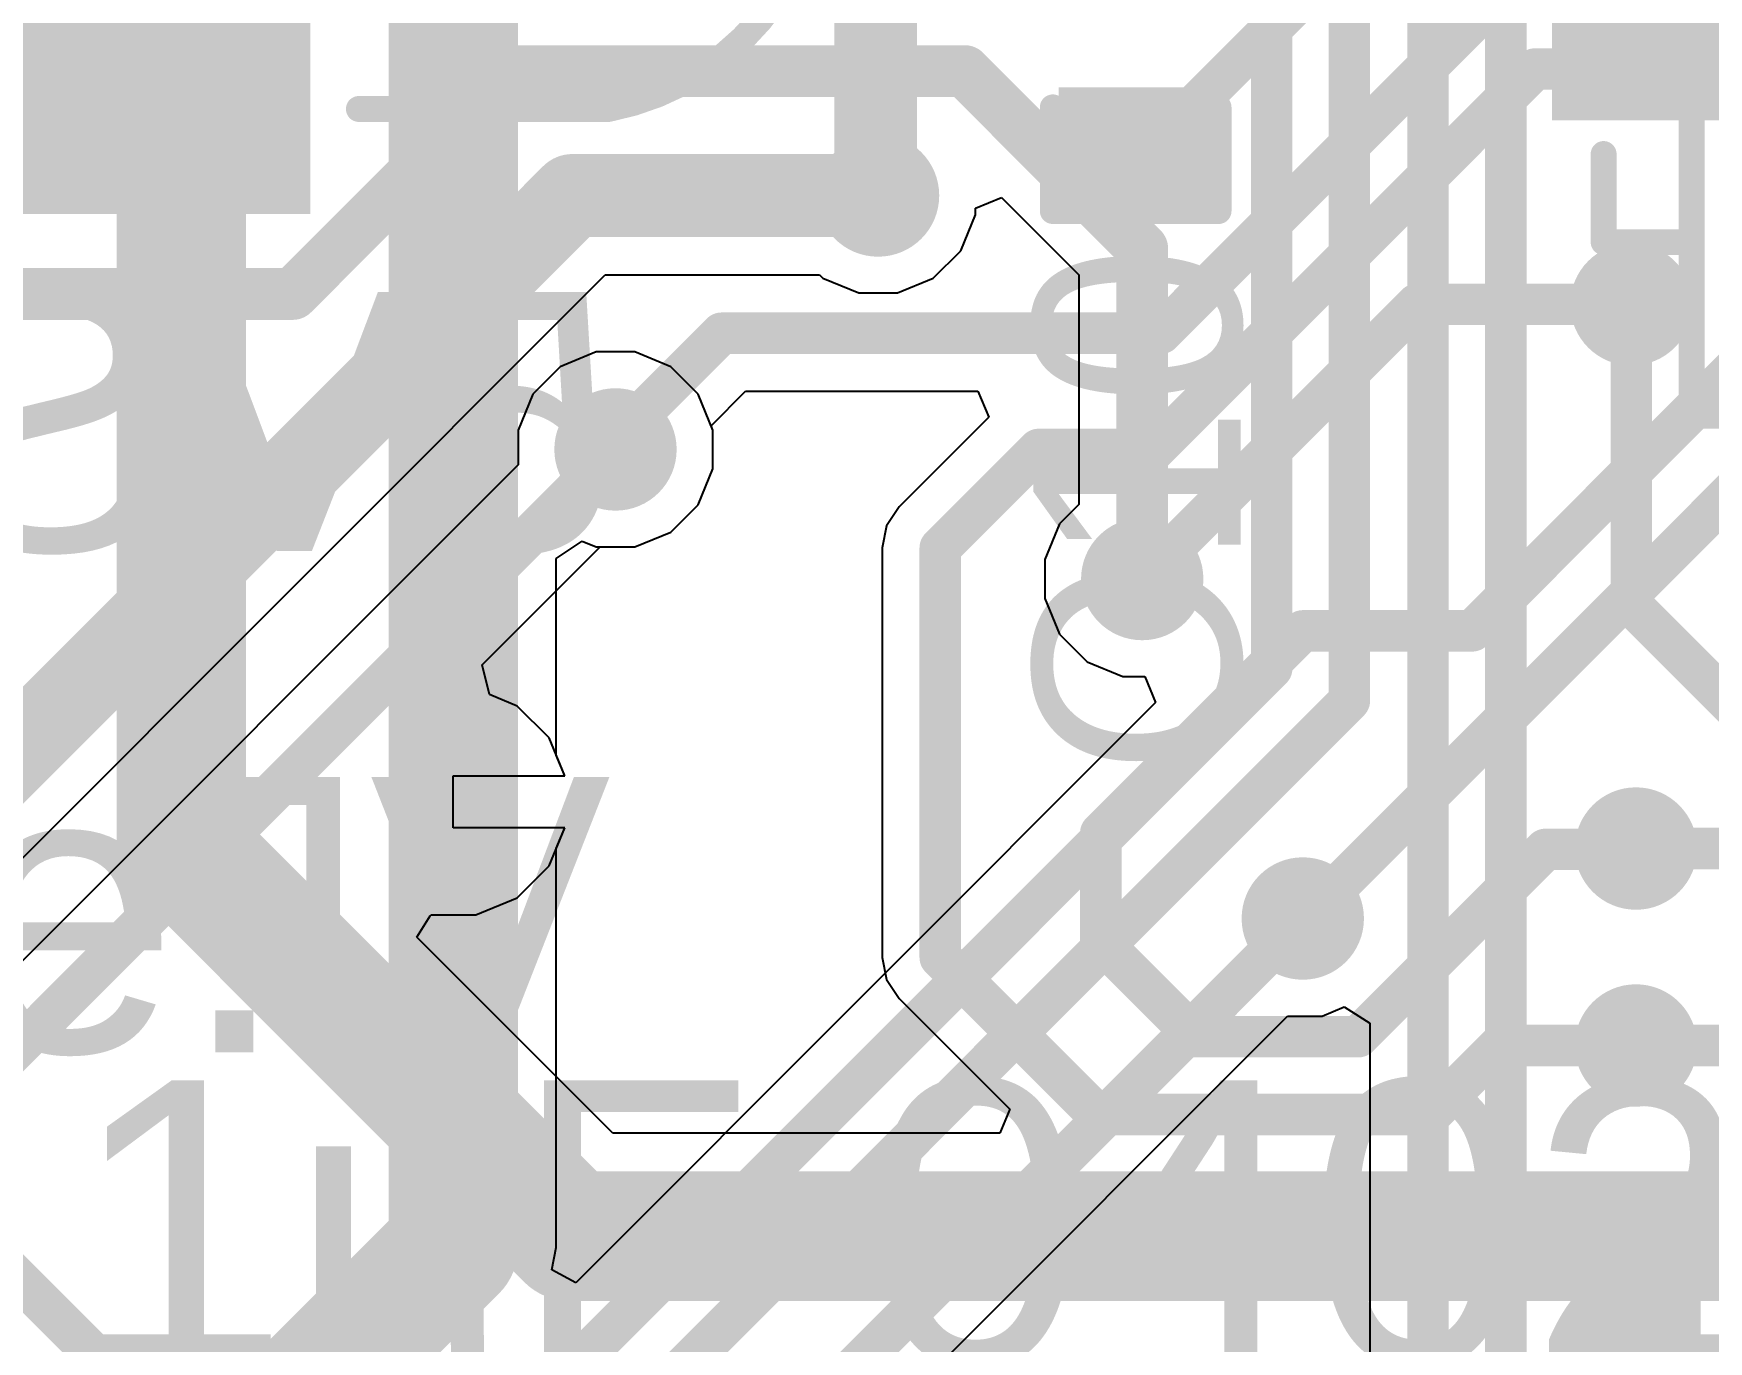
# Model space of a CAD drawing. Header units: millimetres. Extents: x -0.91 to 0.79, y -0.9 to 0.79.
# Drawn here: x -0.6471 to -0.3237, y -0.0211 to 0.2313 of the extents above; entities that cross this region are included whole.
import ezdxf

# ---------------------------------------------------------------- set-up
doc = ezdxf.new("R2010")
doc.units = ezdxf.units.MM
doc.header["$MEASUREMENT"] = 0
for name, color, linetype in [('BottomLayer', 5, 'Continuous'), ('BottomOverlay', 54, 'Continuous'), ('BottomPaste', 16, 'Continuous'), ('BottomSolder', 6, 'Continuous'), ('TopLayer', 1, 'Continuous'), ('TopOverlay', 2, 'Continuous'), ('TopPaste', 8, 'Continuous'), ('TopSolder', 216, 'Continuous'), ('ViaHoleLayer', 16, 'Continuous')]:
    doc.layers.add(name, color=color, linetype=linetype)
doc.styles.add('Arial', font='', dxfattribs={"height": 0.2})
doc.styles.get('Arial').set_extended_font_data('Arial')

# ---------------------------------------------------------------- blocks, each defined once
blk = doc.blocks.new('48_QFN__6_6___8')
at = {"layer": 'TopLayer'}
for points in [[(-0.09252, 0.10039), (-0.09252, 0.12598), (-0.08071, 0.12598), (-0.08071, 0.10039)], [(-0.07677, 0.10039), (-0.07677, 0.12598), (-0.06496, 0.12598), (-0.06496, 0.10039)], [(-0.06102, 0.10039), (-0.06102, 0.12598), (-0.04921, 0.12598), (-0.04921, 0.10039)], [(-0.04528, 0.10039), (-0.04528, 0.12598), (-0.03346, 0.12598), (-0.03346, 0.10039)], [(-0.02953, 0.10039), (-0.02953, 0.12598), (-0.01772, 0.12598), (-0.01772, 0.10039)], [(-0.01378, 0.10039), (-0.01378, 0.12598), (-0.00197, 0.12598), (-0.00197, 0.10039)], [(0.00197, 0.10039), (0.00197, 0.12598), (0.01378, 0.12598), (0.01378, 0.10039)], [(0.01772, 0.10039), (0.01772, 0.12598), (0.02953, 0.12598), (0.02953, 0.10039)], [(0.03346, 0.10039), (0.03346, 0.12598), (0.04528, 0.12598), (0.04528, 0.10039)], [(0.04921, 0.10039), (0.04921, 0.12598), (0.06102, 0.12598), (0.06102, 0.10039)], [(0.06496, 0.10039), (0.06496, 0.12598), (0.07677, 0.12598), (0.07677, 0.10039)], [(0.08071, 0.10039), (0.08071, 0.12598), (0.09252, 0.12598), (0.09252, 0.10039)], [(-0.12598, 0.09252), (-0.10039, 0.09252), (-0.10039, 0.08071), (-0.12598, 0.08071)], [(0.10039, 0.09252), (0.12598, 0.09252), (0.12598, 0.08071), (0.10039, 0.08071)], [(0.08661, -0.08661), (-0.08661, -0.08661), (-0.08661, 0.08661), (0.08661, 0.08661)], [(-0.12598, 0.07677), (-0.10039, 0.07677), (-0.10039, 0.06496), (-0.12598, 0.06496)], [(0.10039, 0.07677), (0.12598, 0.07677), (0.12598, 0.06496), (0.10039, 0.06496)], [(-0.12598, 0.06102), (-0.10039, 0.06102), (-0.10039, 0.04921), (-0.12598, 0.04921)], [(0.10039, 0.06102), (0.12598, 0.06102), (0.12598, 0.04921), (0.10039, 0.04921)], [(-0.12598, 0.04528), (-0.10039, 0.04528), (-0.10039, 0.03346), (-0.12598, 0.03346)], [(0.10039, 0.04528), (0.12598, 0.04528), (0.12598, 0.03346), (0.10039, 0.03346)], [(-0.12598, 0.02953), (-0.10039, 0.02953), (-0.10039, 0.01772), (-0.12598, 0.01772)], [(0.10039, 0.02953), (0.12598, 0.02953), (0.12598, 0.01772), (0.10039, 0.01772)], [(-0.12598, 0.01378), (-0.10039, 0.01378), (-0.10039, 0.00197), (-0.12598, 0.00197)], [(0.10039, 0.01378), (0.12598, 0.01378), (0.12598, 0.00197), (0.10039, 0.00197)], [(-0.12598, -0.00197), (-0.10039, -0.00197), (-0.10039, -0.01378), (-0.12598, -0.01378)], [(0.10039, -0.00197), (0.12598, -0.00197), (0.12598, -0.01378), (0.10039, -0.01378)], [(-0.12598, -0.01772), (-0.10039, -0.01772), (-0.10039, -0.02953), (-0.12598, -0.02953)], [(0.10039, -0.01772), (0.12598, -0.01772), (0.12598, -0.02953), (0.10039, -0.02953)], [(-0.12598, -0.03346), (-0.10039, -0.03346), (-0.10039, -0.04528), (-0.12598, -0.04528)], [(0.10039, -0.03346), (0.12598, -0.03346), (0.12598, -0.04528), (0.10039, -0.04528)], [(-0.12598, -0.04921), (-0.10039, -0.04921), (-0.10039, -0.06102), (-0.12598, -0.06102)], [(0.10039, -0.04921), (0.12598, -0.04921), (0.12598, -0.06102), (0.10039, -0.06102)], [(-0.12598, -0.06496), (-0.10039, -0.06496), (-0.10039, -0.07677), (-0.12598, -0.07677)], [(0.10039, -0.06496), (0.12598, -0.06496), (0.12598, -0.07677), (0.10039, -0.07677)], [(-0.12598, -0.08071), (-0.10039, -0.08071), (-0.10039, -0.09252), (-0.12598, -0.09252)], [(0.10039, -0.08071), (0.12598, -0.08071), (0.12598, -0.09252), (0.10039, -0.09252)], [(-0.08071, -0.10039), (-0.08071, -0.12598), (-0.09252, -0.12598), (-0.09252, -0.10039)], [(-0.06496, -0.10039), (-0.06496, -0.12598), (-0.07677, -0.12598), (-0.07677, -0.10039)], [(-0.04921, -0.10039), (-0.04921, -0.12598), (-0.06102, -0.12598), (-0.06102, -0.10039)], [(-0.03346, -0.10039), (-0.03346, -0.12598), (-0.04528, -0.12598), (-0.04528, -0.10039)], [(-0.01772, -0.10039), (-0.01772, -0.12598), (-0.02953, -0.12598), (-0.02953, -0.10039)], [(-0.00197, -0.10039), (-0.00197, -0.12598), (-0.01378, -0.12598), (-0.01378, -0.10039)], [(0.01378, -0.10039), (0.01378, -0.12598), (0.00197, -0.12598), (0.00197, -0.10039)], [(0.02953, -0.10039), (0.02953, -0.12598), (0.01772, -0.12598), (0.01772, -0.10039)], [(0.04528, -0.10039), (0.04528, -0.12598), (0.03346, -0.12598), (0.03346, -0.10039)], [(0.06102, -0.10039), (0.06102, -0.12598), (0.04921, -0.12598), (0.04921, -0.10039)], [(0.07677, -0.10039), (0.07677, -0.12598), (0.06496, -0.12598), (0.06496, -0.10039)], [(0.09252, -0.10039), (0.09252, -0.12598), (0.08071, -0.12598), (0.08071, -0.10039)]]:
    blk.add_hatch(color=1, dxfattribs=at).paths.add_polyline_path(points)
at = {"layer": 'TopPaste'}
for points in [[(-0.09252, 0.10039), (-0.09252, 0.12598), (-0.08071, 0.12598), (-0.08071, 0.10039)], [(-0.07677, 0.10039), (-0.07677, 0.12598), (-0.06496, 0.12598), (-0.06496, 0.10039)], [(-0.06102, 0.10039), (-0.06102, 0.12598), (-0.04921, 0.12598), (-0.04921, 0.10039)], [(-0.04528, 0.10039), (-0.04528, 0.12598), (-0.03346, 0.12598), (-0.03346, 0.10039)], [(-0.02953, 0.10039), (-0.02953, 0.12598), (-0.01772, 0.12598), (-0.01772, 0.10039)], [(-0.01378, 0.10039), (-0.01378, 0.12598), (-0.00197, 0.12598), (-0.00197, 0.10039)], [(0.00197, 0.10039), (0.00197, 0.12598), (0.01378, 0.12598), (0.01378, 0.10039)], [(0.01772, 0.10039), (0.01772, 0.12598), (0.02953, 0.12598), (0.02953, 0.10039)], [(0.03346, 0.10039), (0.03346, 0.12598), (0.04528, 0.12598), (0.04528, 0.10039)], [(0.04921, 0.10039), (0.04921, 0.12598), (0.06102, 0.12598), (0.06102, 0.10039)], [(0.06496, 0.10039), (0.06496, 0.12598), (0.07677, 0.12598), (0.07677, 0.10039)], [(0.08071, 0.10039), (0.08071, 0.12598), (0.09252, 0.12598), (0.09252, 0.10039)], [(-0.12598, 0.09252), (-0.10039, 0.09252), (-0.10039, 0.08071), (-0.12598, 0.08071)], [(0.10039, 0.09252), (0.12598, 0.09252), (0.12598, 0.08071), (0.10039, 0.08071)], [(0.08661, -0.08661), (-0.08661, -0.08661), (-0.08661, 0.08661), (0.08661, 0.08661)], [(-0.12598, 0.07677), (-0.10039, 0.07677), (-0.10039, 0.06496), (-0.12598, 0.06496)], [(0.10039, 0.07677), (0.12598, 0.07677), (0.12598, 0.06496), (0.10039, 0.06496)], [(-0.12598, 0.06102), (-0.10039, 0.06102), (-0.10039, 0.04921), (-0.12598, 0.04921)], [(0.10039, 0.06102), (0.12598, 0.06102), (0.12598, 0.04921), (0.10039, 0.04921)], [(-0.12598, 0.04528), (-0.10039, 0.04528), (-0.10039, 0.03346), (-0.12598, 0.03346)], [(0.10039, 0.04528), (0.12598, 0.04528), (0.12598, 0.03346), (0.10039, 0.03346)], [(-0.12598, 0.02953), (-0.10039, 0.02953), (-0.10039, 0.01772), (-0.12598, 0.01772)], [(0.10039, 0.02953), (0.12598, 0.02953), (0.12598, 0.01772), (0.10039, 0.01772)], [(-0.12598, 0.01378), (-0.10039, 0.01378), (-0.10039, 0.00197), (-0.12598, 0.00197)], [(0.10039, 0.01378), (0.12598, 0.01378), (0.12598, 0.00197), (0.10039, 0.00197)], [(-0.12598, -0.00197), (-0.10039, -0.00197), (-0.10039, -0.01378), (-0.12598, -0.01378)], [(0.10039, -0.00197), (0.12598, -0.00197), (0.12598, -0.01378), (0.10039, -0.01378)], [(-0.12598, -0.01772), (-0.10039, -0.01772), (-0.10039, -0.02953), (-0.12598, -0.02953)], [(0.10039, -0.01772), (0.12598, -0.01772), (0.12598, -0.02953), (0.10039, -0.02953)], [(-0.12598, -0.03346), (-0.10039, -0.03346), (-0.10039, -0.04528), (-0.12598, -0.04528)], [(0.10039, -0.03346), (0.12598, -0.03346), (0.12598, -0.04528), (0.10039, -0.04528)], [(-0.12598, -0.04921), (-0.10039, -0.04921), (-0.10039, -0.06102), (-0.12598, -0.06102)], [(0.10039, -0.04921), (0.12598, -0.04921), (0.12598, -0.06102), (0.10039, -0.06102)], [(-0.12598, -0.06496), (-0.10039, -0.06496), (-0.10039, -0.07677), (-0.12598, -0.07677)], [(0.10039, -0.06496), (0.12598, -0.06496), (0.12598, -0.07677), (0.10039, -0.07677)], [(-0.12598, -0.08071), (-0.10039, -0.08071), (-0.10039, -0.09252), (-0.12598, -0.09252)], [(0.10039, -0.08071), (0.12598, -0.08071), (0.12598, -0.09252), (0.10039, -0.09252)], [(-0.08071, -0.10039), (-0.08071, -0.12598), (-0.09252, -0.12598), (-0.09252, -0.10039)], [(-0.06496, -0.10039), (-0.06496, -0.12598), (-0.07677, -0.12598), (-0.07677, -0.10039)], [(-0.04921, -0.10039), (-0.04921, -0.12598), (-0.06102, -0.12598), (-0.06102, -0.10039)], [(-0.03346, -0.10039), (-0.03346, -0.12598), (-0.04528, -0.12598), (-0.04528, -0.10039)], [(-0.01772, -0.10039), (-0.01772, -0.12598), (-0.02953, -0.12598), (-0.02953, -0.10039)], [(-0.00197, -0.10039), (-0.00197, -0.12598), (-0.01378, -0.12598), (-0.01378, -0.10039)], [(0.01378, -0.10039), (0.01378, -0.12598), (0.00197, -0.12598), (0.00197, -0.10039)], [(0.02953, -0.10039), (0.02953, -0.12598), (0.01772, -0.12598), (0.01772, -0.10039)], [(0.04528, -0.10039), (0.04528, -0.12598), (0.03346, -0.12598), (0.03346, -0.10039)], [(0.06102, -0.10039), (0.06102, -0.12598), (0.04921, -0.12598), (0.04921, -0.10039)], [(0.07677, -0.10039), (0.07677, -0.12598), (0.06496, -0.12598), (0.06496, -0.10039)], [(0.09252, -0.10039), (0.09252, -0.12598), (0.08071, -0.12598), (0.08071, -0.10039)]]:
    blk.add_hatch(color=8, dxfattribs=at).paths.add_polyline_path(points)
at = {"layer": 'TopSolder'}
for points in [[(-0.09652, 0.09639), (-0.09652, 0.12998), (-0.07671, 0.12998), (-0.07671, 0.09639)], [(-0.08077, 0.09639), (-0.08077, 0.12998), (-0.06096, 0.12998), (-0.06096, 0.09639)], [(-0.06502, 0.09639), (-0.06502, 0.12998), (-0.04521, 0.12998), (-0.04521, 0.09639)], [(-0.04928, 0.09639), (-0.04928, 0.12998), (-0.02946, 0.12998), (-0.02946, 0.09639)], [(-0.03353, 0.09639), (-0.03353, 0.12998), (-0.01372, 0.12998), (-0.01372, 0.09639)], [(-0.01778, 0.09639), (-0.01778, 0.12998), (0.00203, 0.12998), (0.00203, 0.09639)], [(-0.00203, 0.09639), (-0.00203, 0.12998), (0.01778, 0.12998), (0.01778, 0.09639)], [(0.01372, 0.09639), (0.01372, 0.12998), (0.03353, 0.12998), (0.03353, 0.09639)], [(0.02946, 0.09639), (0.02946, 0.12998), (0.04928, 0.12998), (0.04928, 0.09639)], [(0.04521, 0.09639), (0.04521, 0.12998), (0.06502, 0.12998), (0.06502, 0.09639)], [(0.06096, 0.09639), (0.06096, 0.12998), (0.08077, 0.12998), (0.08077, 0.09639)], [(0.07671, 0.09639), (0.07671, 0.12998), (0.09652, 0.12998), (0.09652, 0.09639)], [(-0.12998, 0.09652), (-0.09639, 0.09652), (-0.09639, 0.07671), (-0.12998, 0.07671)], [(0.09639, 0.09652), (0.12998, 0.09652), (0.12998, 0.07671), (0.09639, 0.07671)], [(0.09061, -0.09061), (-0.09061, -0.09061), (-0.09061, 0.09061), (0.09061, 0.09061)], [(-0.12998, 0.08077), (-0.09639, 0.08077), (-0.09639, 0.06096), (-0.12998, 0.06096)], [(0.09639, 0.08077), (0.12998, 0.08077), (0.12998, 0.06096), (0.09639, 0.06096)], [(-0.12998, 0.06502), (-0.09639, 0.06502), (-0.09639, 0.04521), (-0.12998, 0.04521)], [(0.09639, 0.06502), (0.12998, 0.06502), (0.12998, 0.04521), (0.09639, 0.04521)], [(-0.12998, 0.04928), (-0.09639, 0.04928), (-0.09639, 0.02946), (-0.12998, 0.02946)], [(0.09639, 0.04928), (0.12998, 0.04928), (0.12998, 0.02946), (0.09639, 0.02946)], [(-0.12998, 0.03353), (-0.09639, 0.03353), (-0.09639, 0.01372), (-0.12998, 0.01372)], [(0.09639, 0.03353), (0.12998, 0.03353), (0.12998, 0.01372), (0.09639, 0.01372)], [(-0.12998, 0.01778), (-0.09639, 0.01778), (-0.09639, -0.00203), (-0.12998, -0.00203)], [(0.09639, 0.01778), (0.12998, 0.01778), (0.12998, -0.00203), (0.09639, -0.00203)], [(-0.12998, 0.00203), (-0.09639, 0.00203), (-0.09639, -0.01778), (-0.12998, -0.01778)], [(0.09639, 0.00203), (0.12998, 0.00203), (0.12998, -0.01778), (0.09639, -0.01778)], [(-0.12998, -0.01372), (-0.09639, -0.01372), (-0.09639, -0.03353), (-0.12998, -0.03353)], [(0.09639, -0.01372), (0.12998, -0.01372), (0.12998, -0.03353), (0.09639, -0.03353)], [(-0.12998, -0.02946), (-0.09639, -0.02946), (-0.09639, -0.04928), (-0.12998, -0.04928)], [(0.09639, -0.02946), (0.12998, -0.02946), (0.12998, -0.04928), (0.09639, -0.04928)], [(-0.12998, -0.04521), (-0.09639, -0.04521), (-0.09639, -0.06502), (-0.12998, -0.06502)], [(0.09639, -0.04521), (0.12998, -0.04521), (0.12998, -0.06502), (0.09639, -0.06502)], [(-0.12998, -0.06096), (-0.09639, -0.06096), (-0.09639, -0.08077), (-0.12998, -0.08077)], [(0.09639, -0.06096), (0.12998, -0.06096), (0.12998, -0.08077), (0.09639, -0.08077)], [(-0.12998, -0.07671), (-0.09639, -0.07671), (-0.09639, -0.09652), (-0.12998, -0.09652)], [(0.09639, -0.07671), (0.12998, -0.07671), (0.12998, -0.09652), (0.09639, -0.09652)], [(-0.07671, -0.09639), (-0.07671, -0.12998), (-0.09652, -0.12998), (-0.09652, -0.09639)], [(-0.06096, -0.09639), (-0.06096, -0.12998), (-0.08077, -0.12998), (-0.08077, -0.09639)], [(-0.04521, -0.09639), (-0.04521, -0.12998), (-0.06502, -0.12998), (-0.06502, -0.09639)], [(-0.02946, -0.09639), (-0.02946, -0.12998), (-0.04928, -0.12998), (-0.04928, -0.09639)], [(-0.01372, -0.09639), (-0.01372, -0.12998), (-0.03353, -0.12998), (-0.03353, -0.09639)], [(0.00203, -0.09639), (0.00203, -0.12998), (-0.01778, -0.12998), (-0.01778, -0.09639)], [(0.01778, -0.09639), (0.01778, -0.12998), (-0.00203, -0.12998), (-0.00203, -0.09639)], [(0.03353, -0.09639), (0.03353, -0.12998), (0.01372, -0.12998), (0.01372, -0.09639)], [(0.04928, -0.09639), (0.04928, -0.12998), (0.02946, -0.12998), (0.02946, -0.09639)], [(0.06502, -0.09639), (0.06502, -0.12998), (0.04521, -0.12998), (0.04521, -0.09639)], [(0.08077, -0.09639), (0.08077, -0.12998), (0.06096, -0.12998), (0.06096, -0.09639)], [(0.09652, -0.09639), (0.09652, -0.12998), (0.07671, -0.12998), (0.07671, -0.09639)]]:
    blk.add_hatch(color=216, dxfattribs=at).paths.add_polyline_path(points)
at = {"layer": 'TopOverlay'}
for points, const_width in [([(-0.12, 0.103), (-0.12, 0.12)], 0.005), ([(-0.103, 0.12), (-0.12, 0.12)], 0.005), ([(0.12, 0.12), (0.103, 0.12)], 0.005), ([(0.12, 0.103), (0.12, 0.12)], 0.005), ([(-0.139, 0.082), (-0.139, 0.092)], 0.00787), ([(-0.134, 0.087), (-0.139, 0.092)], 0.00787), ([(-0.139, 0.082), (-0.134, 0.087)], 0.00787), ([(-0.12, -0.12), (-0.12, -0.103)], 0.005), ([(0.12, -0.12), (0.12, -0.103)], 0.005), ([(-0.103, -0.12), (-0.12, -0.12)], 0.005), ([(0.12, -0.12), (0.103, -0.12)], 0.005)]:
    blk.add_lwpolyline(points, dxfattribs=dict(at, const_width=const_width))
for points, const_width in [([(-0.12125, 0.12, 1), (-0.11875, 0.12, 1)], 0.0025), ([(-0.12125, 0.12, 1), (-0.11875, 0.12, 1)], 0.0025), ([(-0.10425, 0.12, 1), (-0.10175, 0.12, 1)], 0.0025), ([(0.10175, 0.12, 1), (0.10425, 0.12, 1)], 0.0025), ([(0.11875, 0.12, 1), (0.12125, 0.12, 1)], 0.0025), ([(0.11875, 0.12, 1), (0.12125, 0.12, 1)], 0.0025), ([(-0.12125, 0.103, 1), (-0.11875, 0.103, 1)], 0.0025), ([(0.11875, 0.103, 1), (0.12125, 0.103, 1)], 0.0025), ([(-0.14097, 0.092, 1), (-0.13703, 0.092, 1)], 0.00394), ([(-0.14097, 0.092, 1), (-0.13703, 0.092, 1)], 0.00394), ([(-0.13597, 0.087, 1), (-0.13203, 0.087, 1)], 0.00394), ([(-0.13597, 0.087, 1), (-0.13203, 0.087, 1)], 0.00394), ([(-0.14097, 0.082, 1), (-0.13703, 0.082, 1)], 0.00394), ([(-0.14097, 0.082, 1), (-0.13703, 0.082, 1)], 0.00394), ([(-0.12125, -0.103, 1), (-0.11875, -0.103, 1)], 0.0025), ([(0.11875, -0.103, 1), (0.12125, -0.103, 1)], 0.0025), ([(-0.12125, -0.12, 1), (-0.11875, -0.12, 1)], 0.0025), ([(-0.12125, -0.12, 1), (-0.11875, -0.12, 1)], 0.0025), ([(-0.10425, -0.12, 1), (-0.10175, -0.12, 1)], 0.0025), ([(0.10175, -0.12, 1), (0.10425, -0.12, 1)], 0.0025), ([(0.11875, -0.12, 1), (0.12125, -0.12, 1)], 0.0025), ([(0.11875, -0.12, 1), (0.12125, -0.12, 1)], 0.0025)]:
    blk.add_lwpolyline(points, format="xyb", close=True, dxfattribs=dict(at, const_width=const_width))
blk = doc.blocks.new('SLF7045T__220MR90_PF_B_58')
at = {"layer": 'BottomLayer'}
for points in [[(-0.15354, 0.04331), (-0.09449, 0.04331), (-0.09449, -0.04331), (-0.15354, -0.04331)], [(0.09449, 0.04331), (0.15354, 0.04331), (0.15354, -0.04331), (0.09449, -0.04331)]]:
    blk.add_hatch(color=5, dxfattribs=at).paths.add_polyline_path(points)
at = {"layer": 'BottomPaste'}
for points in [[(-0.15354, 0.04331), (-0.09449, 0.04331), (-0.09449, -0.04331), (-0.15354, -0.04331)], [(0.09449, 0.04331), (0.15354, 0.04331), (0.15354, -0.04331), (0.09449, -0.04331)]]:
    blk.add_hatch(color=16, dxfattribs=at).paths.add_polyline_path(points)
at = {"layer": 'BottomSolder'}
for points in [[(-0.15754, 0.04731), (-0.09049, 0.04731), (-0.09049, -0.04731), (-0.15754, -0.04731)], [(0.09049, 0.04731), (0.15754, 0.04731), (0.15754, -0.04731), (0.09049, -0.04731)]]:
    blk.add_hatch(color=6, dxfattribs=at).paths.add_polyline_path(points)
at = {"layer": 'BottomOverlay', "const_width": 0.005}
for points in [[(-0.13731, 0.10487, -0.222945), (-0.112, 0.13973)], [(0.112, 0.13973, -0.222945), (0.13731, 0.10487)], [(-0.112, -0.13973, -0.222945), (-0.13731, -0.10487)], [(0.13731, -0.10487, -0.222945), (0.112, -0.13973)]]:
    blk.add_lwpolyline(points, format="xyb", dxfattribs=at)
for points in [[(0.112, 0.13973), (-0.112, 0.13973)], [(-0.13731, 0.05669), (-0.13731, 0.10487)], [(0.13731, 0.05669), (0.13731, 0.10487)], [(-0.13731, -0.10487), (-0.13731, -0.05669)], [(0.13731, -0.10487), (0.13731, -0.05669)], [(0.112, -0.13973), (-0.112, -0.13973)]]:
    blk.add_lwpolyline(points, dxfattribs=at)
at = {"layer": 'BottomOverlay', "const_width": 0.0025}
for points in [[(-0.11325, 0.13973, 1), (-0.11075, 0.13973, 1)], [(-0.11325, 0.13973, 1), (-0.11075, 0.13973, 1)], [(0.11075, 0.13973, 1), (0.11325, 0.13973, 1)], [(0.11075, 0.13973, 1), (0.11325, 0.13973, 1)], [(-0.13856, 0.10487, 1), (-0.13606, 0.10487, 1)], [(-0.13856, 0.10487, 1), (-0.13606, 0.10487, 1)], [(0.13606, 0.10487, 1), (0.13856, 0.10487, 1)], [(0.13606, 0.10487, 1), (0.13856, 0.10487, 1)], [(-0.13856, 0.05669, 1), (-0.13606, 0.05669, 1)], [(0.13606, 0.05669, 1), (0.13856, 0.05669, 1)], [(-0.13856, -0.05669, 1), (-0.13606, -0.05669, 1)], [(0.13606, -0.05669, 1), (0.13856, -0.05669, 1)], [(-0.13856, -0.10487, 1), (-0.13606, -0.10487, 1)], [(-0.13856, -0.10487, 1), (-0.13606, -0.10487, 1)], [(0.13606, -0.10487, 1), (0.13856, -0.10487, 1)], [(0.13606, -0.10487, 1), (0.13856, -0.10487, 1)], [(-0.11325, -0.13973, 1), (-0.11075, -0.13973, 1)], [(-0.11325, -0.13973, 1), (-0.11075, -0.13973, 1)], [(0.11075, -0.13973, 1), (0.11325, -0.13973, 1)], [(0.11075, -0.13973, 1), (0.11325, -0.13973, 1)]]:
    blk.add_lwpolyline(points, format="xyb", close=True, dxfattribs=at)
blk = doc.blocks.new('C___0402_75')
at = {"layer": 'TopLayer'}
for points in [[(-0.0275, -0.0125), (-0.0275, 0.0125), (-0.0095, 0.0125), (-0.0095, -0.0125)], [(0.0095, -0.0125), (0.0095, 0.0125), (0.0275, 0.0125), (0.0275, -0.0125)]]:
    blk.add_hatch(color=1, dxfattribs=at).paths.add_polyline_path(points)
at = {"layer": 'TopPaste'}
for points in [[(-0.0275, -0.0125), (-0.0275, 0.0125), (-0.0095, 0.0125), (-0.0095, -0.0125)], [(0.0095, -0.0125), (0.0095, 0.0125), (0.0275, 0.0125), (0.0275, -0.0125)]]:
    blk.add_hatch(color=8, dxfattribs=at).paths.add_polyline_path(points)
at = {"layer": 'TopSolder'}
for points in [[(-0.02986, -0.01486), (-0.02986, 0.01486), (-0.00714, 0.01486), (-0.00714, -0.01486)], [(0.00714, -0.01486), (0.00714, 0.01486), (0.02986, 0.01486), (0.02986, -0.01486)]]:
    blk.add_hatch(color=216, dxfattribs=at).paths.add_polyline_path(points)
at = {"layer": 'TopOverlay', "const_width": 0.005}
for points in [[(-0.031, -0.016), (-0.031, 0.016)], [(-0.011, 0.016), (-0.031, 0.016)], [(0.031, 0.016), (0.011, 0.016)], [(0.031, -0.016), (0.031, 0.016)], [(-0.011, -0.016), (-0.031, -0.016)], [(0.031, -0.016), (0.011, -0.016)]]:
    blk.add_lwpolyline(points, dxfattribs=at)
at = {"layer": 'TopOverlay', "const_width": 0.0025}
for points in [[(-0.03225, 0.016, 1), (-0.02975, 0.016, 1)], [(-0.03225, 0.016, 1), (-0.02975, 0.016, 1)], [(-0.01225, 0.016, 1), (-0.00975, 0.016, 1)], [(0.00975, 0.016, 1), (0.01225, 0.016, 1)], [(0.02975, 0.016, 1), (0.03225, 0.016, 1)], [(0.02975, 0.016, 1), (0.03225, 0.016, 1)], [(-0.03225, -0.016, 1), (-0.02975, -0.016, 1)], [(-0.03225, -0.016, 1), (-0.02975, -0.016, 1)], [(-0.01225, -0.016, 1), (-0.00975, -0.016, 1)], [(0.00975, -0.016, 1), (0.01225, -0.016, 1)], [(0.02975, -0.016, 1), (0.03225, -0.016, 1)], [(0.02975, -0.016, 1), (0.03225, -0.016, 1)]]:
    blk.add_lwpolyline(points, format="xyb", close=True, dxfattribs=at)
blk = doc.blocks.new('UCD_220_F_10__D___B_84')
at = {"layer": 'BottomOverlay', "const_width": 0.005}
for points in [[(0.202, -0.205), (0.202, -0.059)], [(0.202, -0.205), (-0.143, -0.205)]]:
    blk.add_lwpolyline(points, dxfattribs=at)
at = {"layer": 'BottomOverlay', "const_width": 0.0025}
blk.add_lwpolyline([(0.20075, -0.205, 1), (0.20325, -0.205, 1)], format="xyb", close=True, dxfattribs=at)
blk.add_lwpolyline([(0.20075, -0.205, 1), (0.20325, -0.205, 1)], format="xyb", close=True, dxfattribs=at)

msp = doc.modelspace()

# ---------------------------------------------------------------- hatches: boundary and pattern name
at = {"layer": 'BottomLayer'}
h = msp.add_hatch(color=5, dxfattribs=at)
edge = h.paths.add_edge_path()
edge.add_arc((-0.484, 0.2), 0.01181, 0, 360)
h = msp.add_hatch(color=5, dxfattribs=at)
edge = h.paths.add_edge_path()
edge.add_arc((-0.33855, 0.179), 0.01181, 0, 360)
h = msp.add_hatch(color=5, dxfattribs=at)
edge = h.paths.add_edge_path()
edge.add_arc((-0.53469, 0.151), 0.01181, 0, 360)
h = msp.add_hatch(color=5, dxfattribs=at)
edge = h.paths.add_edge_path()
edge.add_arc((-0.433, 0.126), 0.01181, 0, 360)
h = msp.add_hatch(color=5, dxfattribs=at)
edge = h.paths.add_edge_path()
edge.add_arc((-0.566, 0.083), 0.01181, 0, 360)
h = msp.add_hatch(color=5, dxfattribs=at)
edge = h.paths.add_edge_path()
edge.add_arc((-0.33768, 0.074), 0.01181, 0, 360)
h = msp.add_hatch(color=5, dxfattribs=at)
edge = h.paths.add_edge_path()
edge.add_arc((-0.402, 0.0605), 0.01181, 0, 360)
h = msp.add_hatch(color=5, dxfattribs=at)
edge = h.paths.add_edge_path()
edge.add_arc((-0.33768, 0.036), 0.01181, 0, 360)
h = msp.add_hatch(color=5, dxfattribs=at)
edge = h.paths.add_edge_path()
edge.add_arc((-0.33768, -0.00081), 0.01181, 0, 360)
at = {"layer": 'TopLayer'}
h = msp.add_hatch(color=1, dxfattribs=at)
edge = h.paths.add_edge_path()
edge.add_arc((-0.484, 0.2), 0.01181, 0, 360)
h = msp.add_hatch(color=1, dxfattribs=at)
edge = h.paths.add_edge_path()
edge.add_arc((-0.33855, 0.179), 0.01181, 0, 360)
h = msp.add_hatch(color=1, dxfattribs=at)
edge = h.paths.add_edge_path()
edge.add_arc((-0.53469, 0.151), 0.01181, 0, 360)
h = msp.add_hatch(color=1, dxfattribs=at)
edge = h.paths.add_edge_path()
edge.add_arc((-0.433, 0.126), 0.01181, 0, 360)
h = msp.add_hatch(color=1, dxfattribs=at)
edge = h.paths.add_edge_path()
edge.add_arc((-0.566, 0.083), 0.01181, 0, 360)
h = msp.add_hatch(color=1, dxfattribs=at)
edge = h.paths.add_edge_path()
edge.add_arc((-0.33768, 0.074), 0.01181, 0, 360)
h = msp.add_hatch(color=1, dxfattribs=at)
edge = h.paths.add_edge_path()
edge.add_arc((-0.402, 0.0605), 0.01181, 0, 360)
h = msp.add_hatch(color=1, dxfattribs=at)
edge = h.paths.add_edge_path()
edge.add_arc((-0.33768, 0.036), 0.01181, 0, 360)
h = msp.add_hatch(color=1, dxfattribs=at)
edge = h.paths.add_edge_path()
edge.add_arc((-0.33768, -0.00081), 0.01181, 0, 360)
at = {"layer": 'ViaHoleLayer'}
h = msp.add_hatch(color=16, dxfattribs=at)
edge = h.paths.add_edge_path()
edge.add_arc((-0.484, 0.2), 0.00591, 0, 360)
h = msp.add_hatch(color=16, dxfattribs=at)
edge = h.paths.add_edge_path()
edge.add_arc((-0.33855, 0.179), 0.00591, 0, 360)
h = msp.add_hatch(color=16, dxfattribs=at)
edge = h.paths.add_edge_path()
edge.add_arc((-0.53469, 0.151), 0.00591, 0, 360)
h = msp.add_hatch(color=16, dxfattribs=at)
edge = h.paths.add_edge_path()
edge.add_arc((-0.433, 0.126), 0.00591, 0, 360)
h = msp.add_hatch(color=16, dxfattribs=at)
edge = h.paths.add_edge_path()
edge.add_arc((-0.566, 0.083), 0.00591, 0, 360)
h = msp.add_hatch(color=16, dxfattribs=at)
edge = h.paths.add_edge_path()
edge.add_arc((-0.33768, 0.074), 0.00591, 0, 360)
h = msp.add_hatch(color=16, dxfattribs=at)
edge = h.paths.add_edge_path()
edge.add_arc((-0.402, 0.0605), 0.00591, 0, 360)
h = msp.add_hatch(color=16, dxfattribs=at)
edge = h.paths.add_edge_path()
edge.add_arc((-0.33768, 0.036), 0.00591, 0, 360)
h = msp.add_hatch(color=16, dxfattribs=at)
edge = h.paths.add_edge_path()
edge.add_arc((-0.33768, -0.00081), 0.00591, 0, 360)

# ---------------------------------------------------------------- linework, layer by layer
at = {"layer": 'BottomLayer'}
for p, q in [((-0.46519, 0.19755), (-0.46019, 0.19962)), ((-0.46519, 0.19626), (-0.46519, 0.19755)), ((-0.46019, 0.19962), (-0.44524, 0.18467)), ((-0.46805, 0.18934), (-0.46519, 0.19626)), ((-0.47334, 0.18405), (-0.46805, 0.18934)), ((-0.67319, 0.04819), (-0.53667, 0.18471)), ((-0.53667, 0.18471), (-0.49531, 0.18471)), ((-0.49531, 0.18471), (-0.49466, 0.18405)), ((-0.44524, 0.18467), (-0.44524, 0.14037)), ((-0.49466, 0.18405), (-0.48774, 0.18119)), ((-0.48774, 0.18119), (-0.48026, 0.18119)), ((-0.48026, 0.18119), (-0.47334, 0.18405)), ((-0.53843, 0.16981), (-0.54534, 0.16695)), ((-0.53095, 0.16981), (-0.53843, 0.16981)), ((-0.52403, 0.16695), (-0.53095, 0.16981)), ((-0.54534, 0.16695), (-0.55064, 0.16166)), ((-0.51874, 0.16166), (-0.52403, 0.16695)), ((-0.55064, 0.16166), (-0.5535, 0.15474)), ((-0.51588, 0.15474), (-0.51874, 0.16166)), ((-0.5535, 0.15474), (-0.5535, 0.14805)), ((-0.51588, 0.14726), (-0.51588, 0.15474)), ((-0.5535, 0.14805), (-0.66657, 0.03498)), ((-0.51874, 0.14034), (-0.51588, 0.14726)), ((-0.52403, 0.13505), (-0.51874, 0.14034)), ((-0.44524, 0.14037), (-0.44895, 0.13666)), ((-0.44895, 0.13666), (-0.45181, 0.12974)), ((-0.53095, 0.13219), (-0.52403, 0.13505)), ((-0.5604, 0.10943), (-0.53764, 0.13219)), ((-0.53764, 0.13219), (-0.53095, 0.13219)), ((-0.45181, 0.12974), (-0.45181, 0.12226)), ((-0.45181, 0.12226), (-0.44895, 0.11534)), ((-0.44895, 0.11534), (-0.44366, 0.11005)), ((-0.44366, 0.11005), (-0.43674, 0.10719)), ((-0.55903, 0.10372), (-0.5604, 0.10943)), ((-0.43674, 0.10719), (-0.43248, 0.10719)), ((-0.43248, 0.10719), (-0.43041, 0.10219)), ((-0.55365, 0.10149), (-0.55903, 0.10372)), ((-0.54751, 0.09535), (-0.55365, 0.10149)), ((-0.43041, 0.10219), (-0.54237, -0.00976)), ((-0.54446, 0.088), (-0.54751, 0.09535)), ((-0.566, 0.078), (-0.566, 0.088)), ((-0.566, 0.088), (-0.54446, 0.088)), ((-0.54446, 0.078), (-0.566, 0.078)), ((-0.54612, 0.074), (-0.54446, 0.078)), ((-0.54612, -0.003), (-0.54612, 0.074)), ((-0.39826, 0.04169), (-0.39403, 0.04344)), ((-0.39403, 0.04344), (-0.38903, 0.04034)), ((-0.52678, -0.08015), (-0.40495, 0.04169)), ((-0.40495, 0.04169), (-0.39826, 0.04169)), ((-0.38903, 0.04034), (-0.38903, -0.09928)), ((-0.54697, -0.0073), (-0.54612, -0.003)), ((-0.54237, -0.00976), (-0.54697, -0.0073))]:
    msp.add_line(p, q, dxfattribs=at)
for points, const_width in [([(-0.408, 0.10874), (-0.408, 0.558)], 0.008), ([(-0.393, 0.10253), (-0.393, 0.533)], 0.008), ([(-0.37781, -0.22319), (-0.37781, 0.51419)], 0.008), ([(-0.36281, -0.21698), (-0.36281, 0.49819)], 0.008), ([(-0.64092, 0.22998), (-0.62389, 0.24701)], 0.025), ([(-0.597, 0.181), (-0.554, 0.224)], 0.01), ([(-0.554, 0.224), (-0.46726, 0.224)], 0.01), ([(-0.46726, 0.224), (-0.433, 0.18974)], 0.01), ([(-0.684, 0.059), (-0.543, 0.2)], 0.016), ([(-0.543, 0.2), (-0.484, 0.2)], 0.016), ([(-0.433, 0.126), (-0.433, 0.18974)], 0.01), ([(-0.694, 0.181), (-0.597, 0.181)], 0.01), ([(-0.33855, 0.121), (-0.33855, 0.179)], 0.008), ([(-0.727, -0.04131), (-0.53469, 0.151)], 0.008), ([(-0.33855, 0.121), (-0.31356, 0.096)], 0.008), ([(-0.721, -0.20426), (-0.408, 0.10874)], 0.008), ([(-0.706, -0.21047), (-0.393, 0.10253)], 0.008), ([(-0.566, -0.003), (-0.566, 0.083)], 0.025), ([(-0.33785, 0.074), (-0.33768, 0.074)], 0.008), ([(-0.33768, 0.074), (-0.299, 0.074)], 0.008), ([(-0.538, -0.0755), (-0.402, 0.0605)], 0.008), ([(-0.33768, 0.036), (-0.294, 0.036)], 0.008), ([(-0.33768, -0.00081), (-0.30319, -0.00081)], 0.025), ([(-0.33768, -0.20888), (-0.33768, -0.00081)], 0.025), ([(-0.686, -0.123), (-0.566, -0.003)], 0.025)]:
    msp.add_lwpolyline(points, dxfattribs=dict(at, const_width=const_width))
for points, const_width in [([(-0.64717, 0.22998, 1), (-0.63467, 0.22998, 1)], 0.0125), ([(-0.5565, 0.224, 1), (-0.5515, 0.224, 1)], 0.005), ([(-0.5565, 0.224, 1), (-0.5515, 0.224, 1)], 0.005), ([(-0.46976, 0.224, 1), (-0.46476, 0.224, 1)], 0.005), ([(-0.46976, 0.224, 1), (-0.46476, 0.224, 1)], 0.005), ([(-0.547, 0.2, 1), (-0.539, 0.2, 1)], 0.008), ([(-0.547, 0.2, 1), (-0.539, 0.2, 1)], 0.008), ([(-0.488, 0.2, 1), (-0.48, 0.2, 1)], 0.008), ([(-0.4355, 0.18974, 1), (-0.4305, 0.18974, 1)], 0.005), ([(-0.4355, 0.18974, 1), (-0.4305, 0.18974, 1)], 0.005), ([(-0.5995, 0.181, 1), (-0.5945, 0.181, 1)], 0.005), ([(-0.5995, 0.181, 1), (-0.5945, 0.181, 1)], 0.005), ([(-0.34055, 0.179, 1), (-0.33655, 0.179, 1)], 0.004), ([(-0.53669, 0.151, 1), (-0.53269, 0.151, 1)], 0.004), ([(-0.4355, 0.126, 1), (-0.4305, 0.126, 1)], 0.005), ([(-0.34055, 0.121, 1), (-0.33655, 0.121, 1)], 0.004), ([(-0.34055, 0.121, 1), (-0.33655, 0.121, 1)], 0.004), ([(-0.41, 0.10874, 1), (-0.406, 0.10874, 1)], 0.004), ([(-0.41, 0.10874, 1), (-0.406, 0.10874, 1)], 0.004), ([(-0.395, 0.10253, 1), (-0.391, 0.10253, 1)], 0.004), ([(-0.395, 0.10253, 1), (-0.391, 0.10253, 1)], 0.004), ([(-0.57225, 0.083, 1), (-0.55975, 0.083, 1)], 0.0125), ([(-0.33985, 0.074, 1), (-0.33585, 0.074, 1)], 0.004), ([(-0.33968, 0.074, 1), (-0.33568, 0.074, 1)], 0.004), ([(-0.33968, 0.074, 1), (-0.33568, 0.074, 1)], 0.004), ([(-0.404, 0.0605, 1), (-0.4, 0.0605, 1)], 0.004), ([(-0.33968, 0.036, 1), (-0.33568, 0.036, 1)], 0.004), ([(-0.34393, -0.00081, 1), (-0.33143, -0.00081, 1)], 0.0125), ([(-0.34393, -0.00081, 1), (-0.33143, -0.00081, 1)], 0.0125), ([(-0.57225, -0.003, 1), (-0.55975, -0.003, 1)], 0.0125), ([(-0.57225, -0.003, 1), (-0.55975, -0.003, 1)], 0.0125)]:
    msp.add_lwpolyline(points, format="xyb", close=True, dxfattribs=dict(at, const_width=const_width))
at = {"layer": 'TopLayer'}
for p, q in [((-0.51622, 0.15557), (-0.50957, 0.16222)), ((-0.50957, 0.16222), (-0.46471, 0.16222)), ((-0.46471, 0.16222), (-0.46264, 0.15722)), ((-0.51588, 0.15474), (-0.51622, 0.15557)), ((-0.46264, 0.15722), (-0.47993, 0.13993)), ((-0.51588, 0.14726), (-0.51588, 0.15474)), ((-0.51874, 0.14034), (-0.51588, 0.14726)), ((-0.52403, 0.13505), (-0.51874, 0.14034)), ((-0.47993, 0.13993), (-0.48236, 0.13629)), ((-0.48236, 0.13629), (-0.48322, 0.132)), ((-0.54612, 0.12996), (-0.54112, 0.1333)), ((-0.54112, 0.1333), (-0.53843, 0.13219)), ((-0.53095, 0.13219), (-0.52403, 0.13505)), ((-0.54612, 0.092), (-0.54612, 0.12996)), ((-0.53843, 0.13219), (-0.53095, 0.13219)), ((-0.48322, 0.132), (-0.48322, 0.132)), ((-0.48322, 0.132), (-0.48322, 0.053)), ((-0.54446, 0.088), (-0.54612, 0.092)), ((-0.566, 0.078), (-0.566, 0.088)), ((-0.566, 0.088), (-0.54446, 0.088)), ((-0.54446, 0.078), (-0.566, 0.078)), ((-0.54751, 0.07065), (-0.54446, 0.078)), ((-0.55365, 0.06451), (-0.54751, 0.07065)), ((-0.56166, 0.06119), (-0.55365, 0.06451)), ((-0.57307, 0.05691), (-0.57045, 0.06102)), ((-0.57045, 0.06102), (-0.57028, 0.06119)), ((-0.57028, 0.06119), (-0.56166, 0.06119)), ((-0.53523, 0.01907), (-0.57307, 0.05691)), ((-0.48322, 0.053), (-0.48322, 0.053)), ((-0.48322, 0.053), (-0.48236, 0.04871)), ((-0.48236, 0.04871), (-0.47993, 0.04507)), ((-0.47993, 0.04507), (-0.45855, 0.02369)), ((-0.45855, 0.02369), (-0.46047, 0.01907)), ((-0.46047, 0.01907), (-0.53523, 0.01907))]:
    msp.add_line(p, q, dxfattribs=at)
for points, const_width in [([(-0.6185, 0.07422), (-0.6185, 0.32931)], 0.025), ([(-0.566, 0.083), (-0.566, 0.27204)], 0.025), ([(-0.48446, 0.20046), (-0.48446, 0.26954)], 0.016), ([(-0.43072, 0.20955), (-0.38438, 0.25588)], 0.008), ([(-0.42935, 0.17343), (-0.36265, 0.24013)], 0.008), ([(-0.43057, 0.151), (-0.35719, 0.22439)], 0.008), ([(-0.35719, 0.22439), (-0.33711, 0.22439)], 0.008), ([(-0.48446, 0.20046), (-0.484, 0.2)], 0.016), ([(-0.433, 0.126), (-0.38, 0.179)], 0.008), ([(-0.38, 0.179), (-0.33855, 0.179)], 0.008), ([(-0.36929, 0.116), (-0.31054, 0.17476)], 0.008), ([(-0.53469, 0.15296), (-0.51422, 0.17343)], 0.008), ([(-0.51422, 0.17343), (-0.42935, 0.17343)], 0.008), ([(-0.4015, 0.0605), (-0.29479, 0.16721)], 0.008), ([(-0.53469, 0.151), (-0.53469, 0.15296)], 0.008), ([(-0.472, 0.132), (-0.453, 0.151)], 0.008), ([(-0.453, 0.151), (-0.43057, 0.151)], 0.008), ([(-0.472, 0.053), (-0.472, 0.132)], 0.008), ([(-0.441, 0.077), (-0.402, 0.116)], 0.008), ([(-0.402, 0.116), (-0.36929, 0.116)], 0.008), ([(-0.6185, 0.07422), (-0.54347, -0.00081)], 0.025), ([(-0.441, 0.056), (-0.441, 0.077)], 0.008), ([(-0.39131, 0.03769), (-0.35517, 0.07383)], 0.008), ([(-0.35517, 0.07383), (-0.33785, 0.07383)], 0.008), ([(-0.33785, 0.07383), (-0.33768, 0.074)], 0.008), ([(-0.402, 0.0605), (-0.4015, 0.0605)], 0.008), ([(-0.441, 0.056), (-0.42269, 0.03769)], 0.008), ([(-0.472, 0.053), (-0.44169, 0.02269)], 0.008), ([(-0.42269, 0.03769), (-0.39131, 0.03769)], 0.008), ([(-0.37731, 0.02269), (-0.364, 0.036)], 0.008), ([(-0.364, 0.036), (-0.33768, 0.036)], 0.008), ([(-0.69, 0.031), (-0.632, -0.027)], 0.008), ([(-0.44169, 0.02269), (-0.37731, 0.02269)], 0.008), ([(-0.54347, -0.00081), (-0.33768, -0.00081)], 0.025)]:
    msp.add_lwpolyline(points, dxfattribs=dict(at, const_width=const_width))
for points, const_width in [([(-0.35919, 0.22439, 1), (-0.35519, 0.22439, 1)], 0.004), ([(-0.35919, 0.22439, 1), (-0.35519, 0.22439, 1)], 0.004), ([(-0.33911, 0.22439, 1), (-0.33511, 0.22439, 1)], 0.004), ([(-0.43272, 0.20955, 1), (-0.42872, 0.20955, 1)], 0.004), ([(-0.48846, 0.20046, 1), (-0.48046, 0.20046, 1)], 0.008), ([(-0.48846, 0.20046, 1), (-0.48046, 0.20046, 1)], 0.008), ([(-0.488, 0.2, 1), (-0.48, 0.2, 1)], 0.008), ([(-0.382, 0.179, 1), (-0.378, 0.179, 1)], 0.004), ([(-0.382, 0.179, 1), (-0.378, 0.179, 1)], 0.004), ([(-0.34055, 0.179, 1), (-0.33655, 0.179, 1)], 0.004), ([(-0.51622, 0.17343, 1), (-0.51222, 0.17343, 1)], 0.004), ([(-0.51622, 0.17343, 1), (-0.51222, 0.17343, 1)], 0.004), ([(-0.43135, 0.17343, 1), (-0.42735, 0.17343, 1)], 0.004), ([(-0.43135, 0.17343, 1), (-0.42735, 0.17343, 1)], 0.004), ([(-0.53669, 0.15296, 1), (-0.53269, 0.15296, 1)], 0.004), ([(-0.53669, 0.15296, 1), (-0.53269, 0.15296, 1)], 0.004), ([(-0.53669, 0.151, 1), (-0.53269, 0.151, 1)], 0.004), ([(-0.455, 0.151, 1), (-0.451, 0.151, 1)], 0.004), ([(-0.455, 0.151, 1), (-0.451, 0.151, 1)], 0.004), ([(-0.43257, 0.151, 1), (-0.42857, 0.151, 1)], 0.004), ([(-0.43257, 0.151, 1), (-0.42857, 0.151, 1)], 0.004), ([(-0.474, 0.132, 1), (-0.47, 0.132, 1)], 0.004), ([(-0.474, 0.132, 1), (-0.47, 0.132, 1)], 0.004), ([(-0.435, 0.126, 1), (-0.431, 0.126, 1)], 0.004), ([(-0.404, 0.116, 1), (-0.4, 0.116, 1)], 0.004), ([(-0.404, 0.116, 1), (-0.4, 0.116, 1)], 0.004), ([(-0.37129, 0.116, 1), (-0.36729, 0.116, 1)], 0.004), ([(-0.37129, 0.116, 1), (-0.36729, 0.116, 1)], 0.004), ([(-0.57225, 0.083, 1), (-0.55975, 0.083, 1)], 0.0125), ([(-0.62475, 0.07422, 1), (-0.61225, 0.07422, 1)], 0.0125), ([(-0.62475, 0.07422, 1), (-0.61225, 0.07422, 1)], 0.0125), ([(-0.443, 0.077, 1), (-0.439, 0.077, 1)], 0.004), ([(-0.443, 0.077, 1), (-0.439, 0.077, 1)], 0.004), ([(-0.35717, 0.07383, 1), (-0.35317, 0.07383, 1)], 0.004), ([(-0.35717, 0.07383, 1), (-0.35317, 0.07383, 1)], 0.004), ([(-0.33985, 0.07383, 1), (-0.33585, 0.07383, 1)], 0.004), ([(-0.33985, 0.07383, 1), (-0.33585, 0.07383, 1)], 0.004), ([(-0.33968, 0.074, 1), (-0.33568, 0.074, 1)], 0.004), ([(-0.404, 0.0605, 1), (-0.4, 0.0605, 1)], 0.004), ([(-0.4035, 0.0605, 1), (-0.3995, 0.0605, 1)], 0.004), ([(-0.4035, 0.0605, 1), (-0.3995, 0.0605, 1)], 0.004), ([(-0.443, 0.056, 1), (-0.439, 0.056, 1)], 0.004), ([(-0.443, 0.056, 1), (-0.439, 0.056, 1)], 0.004), ([(-0.474, 0.053, 1), (-0.47, 0.053, 1)], 0.004), ([(-0.474, 0.053, 1), (-0.47, 0.053, 1)], 0.004), ([(-0.42469, 0.03769, 1), (-0.42069, 0.03769, 1)], 0.004), ([(-0.42469, 0.03769, 1), (-0.42069, 0.03769, 1)], 0.004), ([(-0.39331, 0.03769, 1), (-0.38931, 0.03769, 1)], 0.004), ([(-0.39331, 0.03769, 1), (-0.38931, 0.03769, 1)], 0.004), ([(-0.366, 0.036, 1), (-0.362, 0.036, 1)], 0.004), ([(-0.366, 0.036, 1), (-0.362, 0.036, 1)], 0.004), ([(-0.33968, 0.036, 1), (-0.33568, 0.036, 1)], 0.004), ([(-0.44369, 0.02269, 1), (-0.43969, 0.02269, 1)], 0.004), ([(-0.44369, 0.02269, 1), (-0.43969, 0.02269, 1)], 0.004), ([(-0.37931, 0.02269, 1), (-0.37531, 0.02269, 1)], 0.004), ([(-0.37931, 0.02269, 1), (-0.37531, 0.02269, 1)], 0.004), ([(-0.54972, -0.00081, 1), (-0.53722, -0.00081, 1)], 0.0125), ([(-0.54972, -0.00081, 1), (-0.53722, -0.00081, 1)], 0.0125), ([(-0.34393, -0.00081, 1), (-0.33143, -0.00081, 1)], 0.0125)]:
    msp.add_lwpolyline(points, format="xyb", close=True, dxfattribs=dict(at, const_width=const_width))

# ---------------------------------------------------------------- block references
at = {"rotation": 270}
for name, p in [('UCD_220_F_10__D___B_84', (-0.12192, 0.35948)), ('SLF7045T__220MR90_PF_B_58', (-0.64092, 0.354)), ('48_QFN__6_6___8', (-0.22392, 0.311)), ('C___0402_75', (-0.43426, 0.228))]:
    msp.add_blockref(name, p, dxfattribs=at)

# ---------------------------------------------------------------- texts
at = {"layer": 'BottomOverlay', "style": 'Arial', "text_generation_flag": 2}
for s, p in [('5VSYS', (-0.53455, 0.1314)), ('VP', (-0.53555, 0.03782))]:
    msp.add_text(s, height=0.05, rotation=360, dxfattribs=at).set_placement(p)
at = {"layer": 'TopOverlay', "style": 'Arial'}
for s, height, rotation, p in [('C10', 0.04, 90, (-0.41401, 0.08802)), ('Note:', 0.055, 360, (-0.78122, 0.03471)), ('*>> 1uF 0402', 0.055, 360, (-0.78122, -0.02572))]:
    msp.add_text(s, height=height, rotation=rotation, dxfattribs=at).set_placement(p)

doc.saveas('drawing.dxf')
